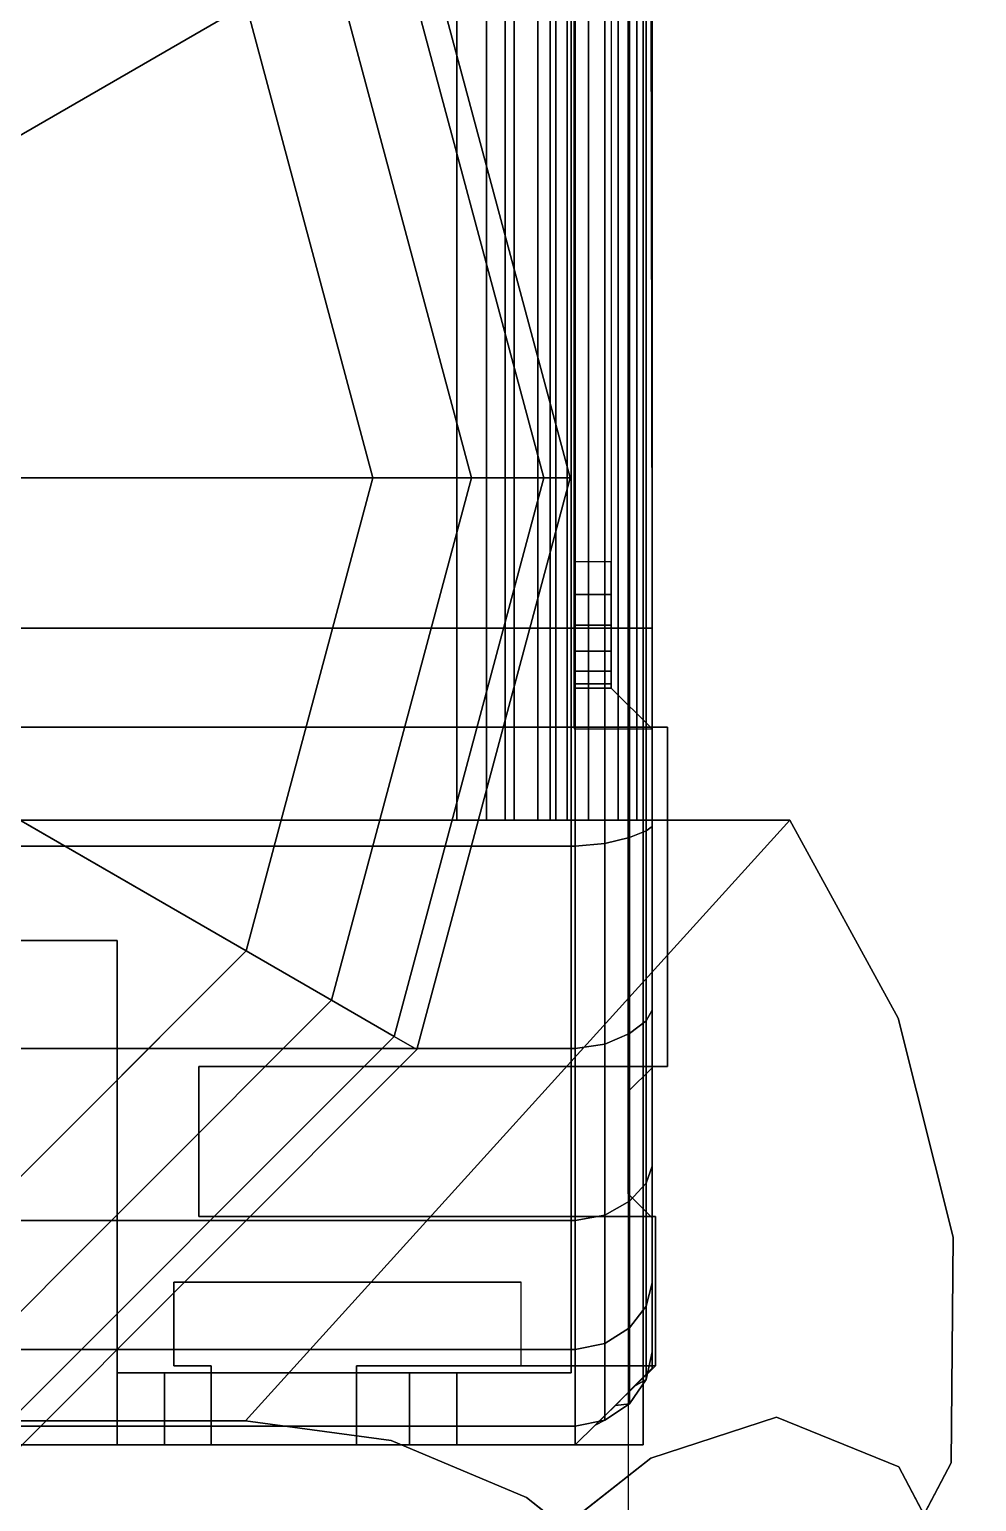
# Model space of a CAD drawing. Extents: x -170 to 1783, y -20 to 1205.
# Drawn here: x 1329.254 to 1330.042, y 257.388 to 258.614 of the extents above; entities that cross this region are included whole.
import ezdxf

# ---------------------------------------------------------------- set-up
doc = ezdxf.new("R2010")
doc.units = 0
doc.header["$LTSCALE"] = 96
doc.header["$MEASUREMENT"] = 0
for name, color, linetype in [('A-FURN-3-PANEL-GLIDE', 7, 'Continuous'), ('A-FURN-3-PANEL-RACE', 7, 'Continuous'), ('A-FURN-3-PANEL-SIDE1', 7, 'Continuous'), ('A-FURN-3-PANEL-TOPCAP', 7, 'Continuous'), ('A-FURN-3-PANEL-TRIM', 7, 'Continuous'), ('A-FURN-3-WKSF-TOP', 7, 'Continuous'), ('A-FURN-P-PNLS', 7, 'Continuous'), ('MAIN_PANEL', 7, 'Continuous'), ('MAIN_WKSURF', 7, 'Continuous')]:
    doc.layers.add(name, color=color, linetype=linetype)

# ---------------------------------------------------------------- blocks, each defined once
blk = doc.blocks.new('EC-WYC-64-2424-T')
at = {"layer": 'A-FURN-3-WKSF-TOP', "color": 60, "linetype": 'Continuous'}
for points, invisible_edges in [([(26.9099, -26.9099, 29), (0.118, -1.368, 29), (0.1606, -1.0445, 29), (0.2855, -0.743, 29)], 9), ([(26.9099, -26.9099, 27.75), (0.2855, -0.743, 27.75), (0.1606, -1.0445, 27.75), (0.118, -1.368, 27.75)], 9), ([(0.118, -1.368, 29), (26.9099, -26.9099, 29), (26.0183, -27.9266, 29), (25.267, -29.051, 29)], 9), ([(25.267, -29.051, 29), (24.6689, -30.2638, 29), (24.2343, -31.5443, 29), (0.118, -1.368, 29)], 12), ([(0.118, -1.368, 29), (24.2343, -31.5443, 29), (23.9704, -32.8706, 29), (23.882, -34.22, 29)], 9), ([(0.118, -1.368, 29), (23.882, -34.22, 29), (0.142, -20.2252, 29), (0.118, -19.9814, 29)], 3), ([(0.118, -1.368, 27.75), (0.118, -19.9814, 27.75), (0.142, -20.2252, 27.75), (23.882, -34.22, 27.75)], 12), ([(0.118, -1.368, 27.75), (23.882, -34.22, 27.75), (23.9704, -32.8706, 27.75), (24.2343, -31.5443, 27.75)], 9), ([(25.267, -29.051, 27.75), (0.118, -1.368, 27.75), (24.2343, -31.5443, 27.75), (24.6689, -30.2638, 27.75)], 3), ([(0.118, -1.368, 27.75), (25.267, -29.051, 27.75), (26.0183, -27.9266, 27.75), (26.9099, -26.9099, 27.75)], 9), ([(0.3287, -20.6758, 29), (0.2132, -20.4597, 29), (0.142, -20.2252, 29), (23.882, -34.22, 29)], 12), ([(0.3287, -20.6758, 27.75), (23.882, -34.22, 27.75), (0.142, -20.2252, 27.75), (0.2132, -20.4597, 27.75)], 3)]:
    blk.add_3dface(points, dxfattribs=dict(at, invisible_edges=invisible_edges))
blk = doc.blocks.new('EC-EFP-256')
at = {"layer": 'A-FURN-3-PANEL-GLIDE', "color": 20, "linetype": 'Continuous', "invisible_edges": 12}
for points in [[(0.885, 1), (0.203, 0.6063), (0.4912, 0.318)], [(0.885, 1), (0.4912, 0.318), (0.885, 0.2125)], [(0.885, 1), (0.885, 0.2125), (1.2787, 0.318)], [(0.885, 1), (1.2787, 0.318), (1.567, 0.6063)]]:
    blk.add_3dface(points, dxfattribs=at)
at = {"layer": 'A-FURN-3-PANEL-GLIDE', "color": 20, "linetype": 'Continuous'}
for points in [[(0.7837, 0.8246, 0.3285), (0.4912, 0.318, 0.3285), (0.203, 0.6063, 0.3285), (0.7096, 0.8988, 0.3285)], [(1.0604, 0.8988, 0.3285), (1.567, 0.6063, 0.3285), (1.2787, 0.318, 0.3285), (0.9862, 0.8246, 0.3285)], [(0.885, 0.7975, 0.3285), (0.885, 0.2125, 0.3285), (0.4912, 0.318, 0.3285), (0.7837, 0.8246, 0.3285)], [(0.9862, 0.8246, 0.3285), (1.2787, 0.318, 0.3285), (0.885, 0.2125, 0.3285), (0.885, 0.7975, 0.3285)], [(0.4912, 0.318, 0.3285), (0.4502, 0.2469, 0.3065), (0.1319, 0.5652, 0.3065), (0.203, 0.6063, 0.3285)], [(0.4502, 0.2469, 0.022), (0.4912, 0.318), (0.203, 0.6063), (0.1319, 0.5652, 0.022)], [(0.4502, 0.2469, 0.3065), (0.4201, 0.1948, 0.2464), (0.0798, 0.5351, 0.2464), (0.1319, 0.5652, 0.3065)], [(0.4201, 0.1948, 0.0821), (0.4502, 0.2469, 0.022), (0.1319, 0.5652, 0.022), (0.0798, 0.5351, 0.0821)], [(0.4201, 0.1948, 0.2464), (0.4091, 0.1758, 0.1642), (0.0608, 0.5241, 0.1642), (0.0798, 0.5351, 0.2464)], [(0.4091, 0.1758, 0.1642), (0.4201, 0.1948, 0.0821), (0.0798, 0.5351, 0.0821), (0.0608, 0.5241, 0.1642)], [(0.885, 0.2125, 0.3285), (0.885, 0.1304, 0.3065), (0.4502, 0.2469, 0.3065), (0.4912, 0.318, 0.3285)], [(0.885, 0.1304, 0.022), (0.885, 0.2125), (0.4912, 0.318), (0.4502, 0.2469, 0.022)], [(1.2787, 0.318, 0.3285), (1.3198, 0.2469, 0.3065), (0.885, 0.1304, 0.3065), (0.885, 0.2125, 0.3285)], [(1.3198, 0.2469, 0.022), (1.2787, 0.318), (0.885, 0.2125), (0.885, 0.1304, 0.022)], [(0.885, 0.1304, 0.3065), (0.885, 0.0703, 0.2464), (0.4201, 0.1948, 0.2464), (0.4502, 0.2469, 0.3065)], [(0.885, 0.0703, 0.0821), (0.885, 0.1304, 0.022), (0.4502, 0.2469, 0.022), (0.4201, 0.1948, 0.0821)], [(1.3198, 0.2469, 0.3065), (1.3499, 0.1948, 0.2464), (0.885, 0.0703, 0.2464), (0.885, 0.1304, 0.3065)], [(1.3499, 0.1948, 0.0821), (1.3198, 0.2469, 0.022), (0.885, 0.1304, 0.022), (0.885, 0.0703, 0.0821)], [(0.885, 0.0703, 0.2464), (0.885, 0.0483, 0.1642), (0.4091, 0.1758, 0.1642), (0.4201, 0.1948, 0.2464)], [(0.885, 0.0483, 0.1642), (0.885, 0.0703, 0.0821), (0.4201, 0.1948, 0.0821), (0.4091, 0.1758, 0.1642)], [(1.3499, 0.1948, 0.2464), (1.3609, 0.1758, 0.1642), (0.885, 0.0483, 0.1642), (0.885, 0.0703, 0.2464)], [(1.3609, 0.1758, 0.1642), (1.3499, 0.1948, 0.0821), (0.885, 0.0703, 0.0821), (0.885, 0.0483, 0.1642)]]:
    blk.add_3dface(points, dxfattribs=at)
at = {"layer": 'A-FURN-3-PANEL-RACE', "color": 40, "linetype": 'Continuous'}
for points, invisible_edges in [([(0.5, 0.7375, 0.4563), (2.098, 0.7375, 0.4563), (23.5, 0.4255, 0.4563), (0.5, 0.4255, 0.4563)], 6), ([(0.5, 0.7375, 0.3963), (0.5, 0.4255, 0.3963), (23.5, 0.4255, 0.3963), (2.098, 0.7375, 0.3963)], 6), ([(0.5, 0.4255, 0.3963), (0.08, 0.4255, 0.3963), (0.08, -0.0125, 0.3963), (23.92, -0.0125, 0.3963)], 8), ([(0.08, 0.386, 1.7894), (0.08, 0.1819, 1.4986), (0.08, 0.4255, 0.3963), (0.08, 0.4255, 1.7894)], 2), ([(0.08, 0.4255, 0.3963), (0.14, 0.4255, 0.4563), (0.14, 0.4255, 1.7894), (0.08, 0.4255, 1.7894)], 1), ([(0.08, 0.1819, 1.4986), (0.08, 0.1425, 1.4986), (0.08, -0.0125, 0.3963), (0.08, 0.4255, 0.3963)], 10), ([(0.5, 0.4255, 0.3963), (0.5, 0.4255, 0.4563), (0.14, 0.4255, 0.4563), (0.08, 0.4255, 0.3963)], 4), ([(0.08, 0.4255, 3.245), (0.08, 0.4255, 3.515), (0.08, -0.0125, 3.515), (0.08, 0.1425, 3.1951)], 4), ([(0.14, 0.4255, 3.515), (0.14, 0.0475, 3.515), (0.08, -0.0125, 3.515), (0.08, 0.4255, 3.515)], 2), ([(0.5, 0.4255, 0.4563), (23.86, 0.0475, 0.4563), (0.14, 0.0475, 0.4563), (0.14, 0.4255, 0.4563)], 1), ([(0.14, 0.4255, 1.7894), (0.14, 0.4255, 0.4563), (0.14, 0.1819, 1.4986), (0.14, 0.386, 1.7894)], 2), ([(0.14, 0.4255, 0.4563), (0.14, 0.0475, 0.4563), (0.14, 0.1425, 1.4986), (0.14, 0.1819, 1.4986)], 10), ([(0.14, 0.1425, 3.1951), (0.14, 0.0475, 3.515), (0.14, 0.4255, 3.515), (0.14, 0.4255, 3.245)], 1), ([(23.5, 0.4255, 0.3963), (0.5, 0.4255, 0.3963), (23.92, -0.0125, 0.3963), (23.92, 0.4255, 0.3963)], 3), ([(23.5, 0.4255, 0.4563), (23.86, 0.4255, 0.4563), (23.86, 0.0475, 0.4563), (0.5, 0.4255, 0.4563)], 12), ([(0.08, 0.1425, 3.1951), (0.08, -0.0125, 3.515), (0.08, -0.0125, 0.3963), (0.08, 0.1425, 1.4986)], 5), ([(0.14, 0.0475, 0.4563), (0.14, 0.0475, 3.515), (0.14, 0.1425, 3.1951), (0.14, 0.1425, 1.4986)], 10), ([(0.6, 0.1425, 4.1797), (0.6, 0.1425, 4.2397), (0.6, 0.1024, 4.2344), (0.6, 0.1179, 4.1764)], 4), ([(0.6, 0.1179, 4.1764), (0.6, 0.1024, 4.2344), (0.6, 0.065, 4.2189), (0.6, 0.095, 4.1669)], 5), ([(0.6, 0.095, 4.1669), (0.6, 0.065, 4.2189), (0.6, 0.0329, 4.1943), (0.6, 0.0753, 4.1519)], 5), ([(0.6, 0.0753, 4.1519), (0.6, 0.0329, 4.1943), (0.6, 0.0082, 4.1622), (0.6, 0.0602, 4.1322)], 5), ([(0.6, 0.0602, 4.1322), (0.6, 0.0082, 4.1622), (0.6, -0.0072, 4.1248), (0.6, 0.0507, 4.1093)], 5), ([(0.6, 0.0507, 4.1093), (0.6, -0.0072, 4.1248), (0.6, -0.0125, 4.0847), (0.6, 0.0475, 4.0847)], 5), ([(0.14, 0.0475, 3.515), (0.6, 0.0475, 3.515), (0.6, -0.0125, 3.515), (0.08, -0.0125, 3.515)], 8), ([(0.14, 0.0475, 0.4563), (23.86, 0.0475, 0.4563), (23.86, 0.0475, 3.515), (0.14, 0.0475, 3.515)], 4), ([(0.6, 0.0475, 3.515), (23.4, 0.0475, 3.515), (23.4, 0.0475, 4.0847), (0.6, 0.0475, 4.0847)], 1), ([(0.6, 0.0475, 3.515), (0.6, 0.0475, 4.0847), (0.6, -0.0125, 4.0847), (0.6, -0.0125, 3.515)], 2), ([(23.92, -0.0125, 3.515), (23.92, -0.0125, 0.3963), (0.08, -0.0125, 0.3963), (0.08, -0.0125, 3.515)], 8), ([(23.4, -0.0125, 4.0847), (23.4, -0.0125, 3.515), (0.6, -0.0125, 3.515), (0.6, -0.0125, 4.0847)], 2)]:
    blk.add_3dface(points, dxfattribs=dict(at, invisible_edges=invisible_edges))
for points in [[(0.5, 0.7375, 0.3963), (0.5, 0.7375, 0.4563), (0.5, 0.4255, 0.4563), (0.5, 0.4255, 0.3963)], [(0.08, 0.4255, 1.7894), (0.14, 0.4255, 1.7894), (0.14, 0.386, 1.7894), (0.08, 0.386, 1.7894)], [(0.14, 0.4255, 3.245), (0.14, 0.4255, 3.515), (0.08, 0.4255, 3.515), (0.08, 0.4255, 3.245)], [(0.14, 0.1425, 3.1951), (0.14, 0.4255, 3.245), (0.08, 0.4255, 3.245), (0.08, 0.1425, 3.1951)], [(0.08, 0.386, 1.7894), (0.14, 0.386, 1.7894), (0.14, 0.1819, 1.4986), (0.08, 0.1819, 1.4986)], [(0.08, 0.1819, 1.4986), (0.14, 0.1819, 1.4986), (0.14, 0.1425, 1.4986), (0.08, 0.1425, 1.4986)], [(0.14, 0.1425, 1.4986), (0.14, 0.1425, 3.1951), (0.08, 0.1425, 3.1951), (0.08, 0.1425, 1.4986)], [(23.4, 0.1425, 4.1797), (23.4, 0.1425, 4.2397), (0.6, 0.1425, 4.2397), (0.6, 0.1425, 4.1797)], [(23.4, 0.1425, 4.2397), (23.4, 0.1024, 4.2344), (0.6, 0.1024, 4.2344), (0.6, 0.1425, 4.2397)], [(0.6, 0.1425, 4.1797), (0.6, 0.1179, 4.1764), (23.4, 0.1179, 4.1764), (23.4, 0.1425, 4.1797)], [(0.6, 0.1179, 4.1764), (0.6, 0.095, 4.1669), (23.4, 0.095, 4.1669), (23.4, 0.1179, 4.1764)], [(23.4, 0.1024, 4.2344), (23.4, 0.065, 4.2189), (0.6, 0.065, 4.2189), (0.6, 0.1024, 4.2344)], [(0.6, 0.095, 4.1669), (0.6, 0.0753, 4.1519), (23.4, 0.0753, 4.1519), (23.4, 0.095, 4.1669)], [(0.6, 0.0753, 4.1519), (0.6, 0.0602, 4.1322), (23.4, 0.0602, 4.1322), (23.4, 0.0753, 4.1519)], [(23.4, 0.065, 4.2189), (23.4, 0.0329, 4.1943), (0.6, 0.0329, 4.1943), (0.6, 0.065, 4.2189)], [(0.6, 0.0602, 4.1322), (0.6, 0.0507, 4.1093), (23.4, 0.0507, 4.1093), (23.4, 0.0602, 4.1322)], [(0.6, 0.0507, 4.1093), (0.6, 0.0475, 4.0847), (23.4, 0.0475, 4.0847), (23.4, 0.0507, 4.1093)], [(23.4, 0.0329, 4.1943), (23.4, 0.0082, 4.1622), (0.6, 0.0082, 4.1622), (0.6, 0.0329, 4.1943)], [(23.4, 0.0082, 4.1622), (23.4, -0.0072, 4.1248), (0.6, -0.0072, 4.1248), (0.6, 0.0082, 4.1622)], [(23.4, -0.0072, 4.1248), (23.4, -0.0125, 4.0847), (0.6, -0.0125, 4.0847), (0.6, -0.0072, 4.1248)]]:
    blk.add_3dface(points, dxfattribs=at)
at = {"layer": 'A-FURN-3-PANEL-SIDE1', "color": 7, "linetype": 'Continuous'}
for points in [[(23.3224, 1.955, 55.7401), (23.3228, 0.045, 55.7401), (0.6776, 0.045, 55.7401), (0.6776, 1.955, 55.7401)], [(0.6776, 0.045, 4.2397), (0.6776, 1.955, 4.2397), (0.6776, 1.955, 55.7401), (0.6776, 0.045, 55.7401)], [(23.3224, 0.045, 4.2397), (23.3224, 1.955, 4.2397), (0.6776, 1.955, 4.2397), (0.6776, 0.045, 4.2397)], [(23.3228, 0.045, 55.7401), (23.3224, 0.045, 4.2397), (0.6776, 0.045, 4.2397), (0.6776, 0.045, 55.7401)]]:
    blk.add_3dface(points, dxfattribs=at)
at = {"layer": 'A-FURN-3-PANEL-TOPCAP', "color": 60, "linetype": 'Continuous'}
for points, invisible_edges in [([(0.1285, -0.0047, 55.635), (0.144, -0.02, 55.635), (0.144, 2.02, 55.635), (0.1285, 2.0047, 55.635)], 10), ([(0.144, -0.02, 55.635), (0.269, -0.02, 55.635), (0.269, 2.02, 55.635), (0.144, 2.02, 55.635)], 10), ([(0.289, 2, 55.635), (0.269, 2.02, 55.635), (0.269, -0.02, 55.635), (0.289, 0, 55.635)], 10), ([(0.394, 2.02, 55.635), (0.3741, 2, 55.635), (0.3741, 0, 55.635), (0.394, -0.02, 55.635)], 10), ([(0.676, 2.02, 55.635), (0.394, 2.02, 55.635), (0.394, -0.02, 55.635), (0.676, -0.02, 55.635)], 10), ([(0.1285, 2.0047, 55.635), (0.1129, 1.9894, 55.635), (0.1129, 0.0106, 55.635), (0.1285, -0.0047, 55.635)], 10), ([(0.289, 0, 55.635), (0.3741, 0, 55.635), (0.3741, 2, 55.635), (0.289, 2, 55.635)], 10), ([(0.0965, 0.0273, 55.635), (0.1129, 0.0106, 55.635), (0.1129, 1.9894, 55.635), (0.0965, 1.9727, 55.635)], 10), ([(0.0965, 1.9727, 55.635), (0.08, 1.956, 55.635), (0.08, 0.044, 55.635), (0.0965, 0.0273, 55.635)], 8), ([(0.815, 0.045, 55.7401), (0.815, -0.02, 55.7741), (23.185, 0.014, 55.7401), (23.185, 0.045, 55.7401)], 1), ([(0.676, -0.02, 55.635), (0.6807, -0.02, 55.671), (0.7136, 0.014, 55.6622), (0.71, 0.014, 55.635)], 2), ([(0.6807, -0.02, 55.671), (0.6946, -0.02, 55.7045), (0.724, 0.014, 55.6875), (0.7136, 0.014, 55.6622)], 10), ([(0.6946, -0.02, 55.7045), (0.7167, -0.02, 55.7333), (0.7407, 0.014, 55.7093), (0.724, 0.014, 55.6875)], 10), ([(0.7167, -0.02, 55.7333), (0.7455, -0.02, 55.7554), (0.7625, 0.014, 55.726), (0.7407, 0.014, 55.7093)], 10), ([(0.7455, -0.02, 55.7554), (0.779, -0.02, 55.7693), (0.7878, 0.014, 55.7365), (0.7625, 0.014, 55.726)], 10), ([(0.779, -0.02, 55.7693), (0.815, -0.02, 55.7741), (0.815, 0.014, 55.7401), (0.7878, 0.014, 55.7365)], 10), ([(23.185, -0.02, 55.7741), (23.185, 0.014, 55.7401), (0.815, 0.014, 55.7401), (0.815, -0.02, 55.7741)], 5), ([(0.269, -0.02, 55.635), (0.2783, -0.02, 55.7687), (0.2976, 0, 55.7635), (0.289, 0, 55.635)], 2), ([(0.2783, -0.02, 55.7687), (0.3232, -0.02, 55.8949), (0.3405, 0, 55.8849), (0.2976, 0, 55.7635)], 10), ([(0.289, 0, 55.635), (0.2976, 0, 55.7635), (0.3798, 0, 55.7415), (0.3741, 0, 55.635)], 2), ([(0.2976, 0, 55.7635), (0.3405, 0, 55.8849), (0.4142, 0, 55.8424), (0.3798, 0, 55.7415)], 10), ([(0.3232, -0.02, 55.8949), (0.4005, -0.02, 56.0044), (0.4146, 0, 55.9903), (0.3405, 0, 55.8849)], 10), ([(0.3405, 0, 55.8849), (0.4146, 0, 55.9903), (0.4748, 0, 55.9301), (0.4142, 0, 55.8424)], 10), ([(0.3741, 0, 55.635), (0.3798, 0, 55.7415), (0.399, -0.02, 55.7363), (0.394, -0.02, 55.635)], 2), ([(0.3798, 0, 55.7415), (0.4142, 0, 55.8424), (0.4315, -0.02, 55.8323), (0.399, -0.02, 55.7363)], 10), ([(0.4005, -0.02, 56.0044), (0.5044, -0.02, 56.0891), (0.5144, 0, 56.0717), (0.4146, 0, 55.9903)], 10), ([(0.4142, 0, 55.8424), (0.4748, 0, 55.9301), (0.4889, -0.02, 55.9159), (0.4315, -0.02, 55.8323)], 10), ([(0.4146, 0, 55.9903), (0.5144, 0, 56.0717), (0.5569, 0, 55.9981), (0.4748, 0, 55.9301)], 10), ([(0.4748, 0, 55.9301), (0.5569, 0, 55.9981), (0.5669, -0.02, 55.9807), (0.4889, -0.02, 55.9159)], 10), ([(0.5044, -0.02, 56.0891), (0.6273, -0.02, 56.1426), (0.6324, 0, 56.1232), (0.5144, 0, 56.0717)], 10), ([(0.5144, 0, 56.0717), (0.6324, 0, 56.1232), (0.6544, 0, 56.0411), (0.5569, 0, 55.9981)], 10), ([(0.5569, 0, 55.9981), (0.6544, 0, 56.0411), (0.6596, -0.02, 56.0218), (0.5669, -0.02, 55.9807)], 10), ([(0.6273, -0.02, 56.1426), (0.76, -0.02, 56.161), (0.76, 0, 56.141), (0.6324, 0, 56.1232)], 10), ([(0.6324, 0, 56.1232), (0.76, 0, 56.141), (0.76, 0, 56.056), (0.6544, 0, 56.0411)], 10), ([(0.6544, 0, 56.0411), (0.76, 0, 56.056), (0.76, -0.02, 56.036), (0.6596, -0.02, 56.0218)], 10), ([(0.76, -0.02, 56.161), (23.24, -0.02, 56.161), (23.24, 0, 56.141), (0.76, 0, 56.141)], 10), ([(23.24, 0, 56.056), (0.76, 0, 56.056), (0.76, 0, 56.141), (23.24, 0, 56.141)], 10), ([(0.76, 0, 56.056), (23.24, 0, 56.056), (23.24, -0.02, 56.036), (0.76, -0.02, 56.036)], 10), ([(0.144, -0.02, 55.635), (0.1575, -0.02, 55.8011), (0.2783, -0.02, 55.7687), (0.269, -0.02, 55.635)], 2), ([(0.1575, -0.02, 55.8011), (0.2149, -0.02, 55.9575), (0.3232, -0.02, 55.8949), (0.2783, -0.02, 55.7687)], 10), ([(0.2149, -0.02, 55.9575), (0.3121, -0.02, 56.0929), (0.4005, -0.02, 56.0044), (0.3232, -0.02, 55.8949)], 10), ([(0.3121, -0.02, 56.0929), (0.4419, -0.02, 56.1974), (0.5044, -0.02, 56.0891), (0.4005, -0.02, 56.0044)], 10), ([(0.6807, -0.02, 55.671), (0.676, -0.02, 55.635), (0.394, -0.02, 55.635), (0.399, -0.02, 55.7363)], 8), ([(0.6946, -0.02, 55.7045), (0.6807, -0.02, 55.671), (0.399, -0.02, 55.7363), (0.4315, -0.02, 55.8323)], 10), ([(0.4315, -0.02, 55.8323), (0.4889, -0.02, 55.9159), (0.7167, -0.02, 55.7333), (0.6946, -0.02, 55.7045)], 10), ([(0.4419, -0.02, 56.1974), (0.5949, -0.02, 56.2633), (0.6273, -0.02, 56.1426), (0.5044, -0.02, 56.0891)], 10), ([(0.7455, -0.02, 55.7554), (0.7167, -0.02, 55.7333), (0.4889, -0.02, 55.9159), (0.5669, -0.02, 55.9807)], 10), ([(0.5669, -0.02, 55.9807), (0.6596, -0.02, 56.0218), (0.779, -0.02, 55.7693), (0.7455, -0.02, 55.7554)], 10), ([(0.5949, -0.02, 56.2633), (0.76, -0.02, 56.286), (0.76, -0.02, 56.161), (0.6273, -0.02, 56.1426)], 10), ([(0.815, -0.02, 55.7741), (0.779, -0.02, 55.7693), (0.6596, -0.02, 56.0218), (0.76, -0.02, 56.036)], 10), ([(0.76, -0.02, 56.161), (0.76, -0.02, 56.286), (23.24, -0.02, 56.286), (23.24, -0.02, 56.161)], 5), ([(23.185, -0.02, 55.7741), (0.815, -0.02, 55.7741), (0.76, -0.02, 56.036), (23.24, -0.02, 56.036)], 10)]:
    blk.add_3dface(points, dxfattribs=dict(at, invisible_edges=invisible_edges))
for points in [[(0.0957, 0.044, 55.8177), (0.08, 0.044, 55.635), (0.08, 1.956, 55.635), (0.0957, 1.956, 55.8177)], [(0.1595, 0.044, 55.9895), (0.0957, 0.044, 55.8177), (0.0957, 1.956, 55.8177), (0.1595, 1.956, 55.9895)], [(0.2668, 0.044, 56.1382), (0.1595, 0.044, 55.9895), (0.1595, 1.956, 55.9895), (0.2668, 1.956, 56.1382)], [(0.4099, 0.044, 56.2528), (0.2668, 0.044, 56.1382), (0.2668, 1.956, 56.1382), (0.4099, 1.956, 56.2528)], [(0.5783, 0.044, 56.3252), (0.4099, 0.044, 56.2528), (0.4099, 1.956, 56.2528), (0.5783, 1.956, 56.3252)], [(0.76, 0.044, 56.35), (0.5783, 0.044, 56.3252), (0.5783, 1.956, 56.3252), (0.76, 1.956, 56.35)], [(0.76, 0.044, 56.35), (0.76, 1.956, 56.35), (23.24, 1.956, 56.35), (23.24, 0.044, 56.35)], [(0.0965, 0.0273, 55.635), (0.08, 0.044, 55.635), (0.0957, 0.044, 55.8177), (0.1006, 0.0195, 55.8155)], [(0.1006, 0.0195, 55.8155), (0.0957, 0.044, 55.8177), (0.1595, 0.044, 55.9895), (0.1644, 0.0195, 55.9859)], [(0.1644, 0.0195, 55.9859), (0.1595, 0.044, 55.9895), (0.2668, 0.044, 56.1382), (0.2713, 0.0195, 56.1337)], [(0.2713, 0.0195, 56.1337), (0.2668, 0.044, 56.1382), (0.4099, 0.044, 56.2528), (0.4136, 0.0195, 56.248)], [(0.4136, 0.0195, 56.248), (0.4099, 0.044, 56.2528), (0.5783, 0.044, 56.3252), (0.5806, 0.0195, 56.3203)], [(0.5806, 0.0195, 56.3203), (0.5783, 0.044, 56.3252), (0.76, 0.044, 56.35), (0.76, 0.0195, 56.3451)], [(0.71, 0.045, 55.635), (0.676, 0.045, 55.635), (0.676, -0.02, 55.635), (0.71, 0.014, 55.635)], [(0.7136, 0.045, 55.6622), (0.71, 0.045, 55.635), (0.71, 0.014, 55.635), (0.7136, 0.014, 55.6622)], [(0.724, 0.045, 55.6875), (0.7136, 0.045, 55.6622), (0.7136, 0.014, 55.6622), (0.724, 0.014, 55.6875)], [(0.7407, 0.045, 55.7093), (0.724, 0.045, 55.6875), (0.724, 0.014, 55.6875), (0.7407, 0.014, 55.7093)], [(0.7625, 0.045, 55.726), (0.7407, 0.045, 55.7093), (0.7407, 0.014, 55.7093), (0.7625, 0.014, 55.726)], [(0.76, 0.0195, 56.3451), (0.76, 0.044, 56.35), (23.24, 0.044, 56.35), (23.24, 0.0195, 56.3451)], [(0.7878, 0.045, 55.7365), (0.7625, 0.045, 55.726), (0.7625, 0.014, 55.726), (0.7878, 0.014, 55.7365)], [(0.815, 0.045, 55.7401), (0.7878, 0.045, 55.7365), (0.7878, 0.014, 55.7365), (0.815, 0.014, 55.7401)], [(0.1129, 0.0106, 55.635), (0.0965, 0.0273, 55.635), (0.1006, 0.0195, 55.8155), (0.1143, -0.0013, 55.8104)], [(0.1143, -0.0013, 55.8104), (0.1006, 0.0195, 55.8155), (0.1644, 0.0195, 55.9859), (0.1774, -0.0013, 55.977)], [(0.1774, -0.0013, 55.977), (0.1644, 0.0195, 55.9859), (0.2713, 0.0195, 56.1337), (0.2828, -0.0013, 56.1222)], [(0.2828, -0.0013, 56.1222), (0.2713, 0.0195, 56.1337), (0.4136, 0.0195, 56.248), (0.4225, -0.0013, 56.2349)], [(0.4225, -0.0013, 56.2349), (0.4136, 0.0195, 56.248), (0.5806, 0.0195, 56.3203), (0.5856, -0.0013, 56.3065)], [(0.5856, -0.0013, 56.3065), (0.5806, 0.0195, 56.3203), (0.76, 0.0195, 56.3451), (0.76, -0.0013, 56.3313)], [(0.76, -0.0013, 56.3313), (0.76, 0.0195, 56.3451), (23.24, 0.0195, 56.3451), (23.24, -0.0013, 56.3313)], [(0.1285, -0.0047, 55.635), (0.1129, 0.0106, 55.635), (0.1143, -0.0013, 55.8104), (0.1344, -0.0151, 55.8048)], [(0.1344, -0.0151, 55.8048), (0.1143, -0.0013, 55.8104), (0.1774, -0.0013, 55.977), (0.1955, -0.0151, 55.9663)], [(0.144, -0.02, 55.635), (0.1285, -0.0047, 55.635), (0.1344, -0.0151, 55.8048), (0.1575, -0.02, 55.8011)], [(0.1955, -0.0151, 55.9663), (0.1774, -0.0013, 55.977), (0.2828, -0.0013, 56.1222), (0.2978, -0.0151, 56.1072)], [(0.2978, -0.0151, 56.1072), (0.2828, -0.0013, 56.1222), (0.4225, -0.0013, 56.2349), (0.4331, -0.0151, 56.2168)], [(0.4331, -0.0151, 56.2168), (0.4225, -0.0013, 56.2349), (0.5856, -0.0013, 56.3065), (0.5913, -0.0151, 56.2864)], [(0.5913, -0.0151, 56.2864), (0.5856, -0.0013, 56.3065), (0.76, -0.0013, 56.3313), (0.76, -0.0151, 56.3105)], [(0.76, -0.0151, 56.3105), (0.76, -0.0013, 56.3313), (23.24, -0.0013, 56.3313), (23.24, -0.0151, 56.3105)], [(0.1575, -0.02, 55.8011), (0.1344, -0.0151, 55.8048), (0.1955, -0.0151, 55.9663), (0.2149, -0.02, 55.9575)], [(0.2149, -0.02, 55.9575), (0.1955, -0.0151, 55.9663), (0.2978, -0.0151, 56.1072), (0.3121, -0.02, 56.0929)], [(0.3121, -0.02, 56.0929), (0.2978, -0.0151, 56.1072), (0.4331, -0.0151, 56.2168), (0.4419, -0.02, 56.1974)], [(0.4419, -0.02, 56.1974), (0.4331, -0.0151, 56.2168), (0.5913, -0.0151, 56.2864), (0.5949, -0.02, 56.2633)], [(0.5949, -0.02, 56.2633), (0.5913, -0.0151, 56.2864), (0.76, -0.0151, 56.3105), (0.76, -0.02, 56.286)], [(0.76, -0.02, 56.286), (0.76, -0.0151, 56.3105), (23.24, -0.0151, 56.3105), (23.24, -0.02, 56.286)]]:
    blk.add_3dface(points, dxfattribs=at)
at = {"layer": 'A-FURN-3-PANEL-TRIM', "color": 60, "linetype": 'Continuous'}
for points, invisible_edges in [([(0.395, 2.0328, 55.635), (0.6776, 2.0328, 55.635), (0.6776, -0.0328, 55.635), (0.395, -0.0328, 55.635)], 8), ([(0.6, -0.1348, 3.5747), (0.6, 1.6815, 3.5747), (0.1, 1.6815, 3.5747), (0.1, 0.3185, 3.5747)], 10), ([(0.6, -0.1348, 4.2397), (0.1, 0.3185, 4.2397), (0.1, 1.6815, 4.2397), (0.6, 1.6815, 4.2397)], 5), ([(0.1457, 0.3473, 55.635), (0.0802, 0.3473, 55.635), (0.0802, 1.6527, 55.635), (0.1457, 1.6527, 55.635)], 8), ([(0.2701, 1.6426, 55.635), (0.395, 1.6426, 55.635), (0.395, 0.3574, 55.635), (0.2701, 0.3574, 55.635)], 10), ([(0.1457, 1.6218, 55.635), (0.2155, 1.6218, 55.635), (0.2155, 0.3782, 55.635), (0.1457, 0.3782, 55.635)], 10), ([(0.0361, 0.0847, 3.5747), (0.6, -0.1348, 3.5747), (0.1, 0.3185, 3.5747), (0.0837, 0.1973, 3.5747)], 3), ([(0.0361, 0.0847, 4.2397), (0.0837, 0.1973, 4.2397), (0.1, 0.3185, 4.2397), (0.6, -0.1348, 4.2397)], 12), ([(0.0361, 0.0847, 3.8013), (0.0837, 0.1973, 3.8013), (0.1, 0.3185, 3.8013), (0.6, -0.1348, 3.8013)], 12), ([(0.0361, 0.0847, 4.013), (0.6, -0.1348, 4.013), (0.1, 0.3185, 4.013), (0.0837, 0.1973, 4.013)], 3), ([(0.2155, 0.0891, 4.2397), (0.2155, 0.0891, 55.635), (0.1457, 0.0891, 55.635), (0.1457, 0.0891, 4.2397)], 2), ([(0.1457, -0.0228, 55.635), (0.1457, 0.0891, 55.635), (0.2155, 0.0891, 55.635), (0.2701, -0.0228, 55.635)], 6), ([(-0.0735, -0.1159, 3.5747), (0.6, -0.1348, 3.5747), (0.0361, 0.0847, 3.5747), (-0.0395, -0.0114, 3.5747)], 3), ([(-0.0735, -0.1159, 4.2397), (-0.0395, -0.0114, 4.2397), (0.0361, 0.0847, 4.2397), (0.6, -0.1348, 4.2397)], 12), ([(-0.0735, -0.1159, 3.8013), (-0.0395, -0.0114, 3.8013), (0.0361, 0.0847, 3.8013), (0.6, -0.1348, 3.8013)], 12), ([(-0.0735, -0.1159, 4.013), (0.6, -0.1348, 4.013), (0.0361, 0.0847, 4.013), (-0.0395, -0.0114, 4.013)], 3), ([(0.065, -0.269, 3.5747), (0.6, -0.1348, 3.5747), (-0.0735, -0.1159, 3.5747), (-0.0322, -0.2178, 3.5747)], 3), ([(0.065, -0.269, 4.2397), (-0.0322, -0.2178, 4.2397), (-0.0735, -0.1159, 4.2397), (0.6, -0.1348, 4.2397)], 12), ([(0.065, -0.269, 3.8013), (-0.0322, -0.2178, 3.8013), (-0.0735, -0.1159, 3.8013), (0.6, -0.1348, 3.8013)], 12), ([(0.065, -0.269, 4.013), (0.6, -0.1348, 4.013), (-0.0735, -0.1159, 4.013), (-0.0322, -0.2178, 4.013)], 3), ([(0.4351, -0.2249, 3.5747), (0.6, -0.1348, 3.5747), (0.065, -0.269, 3.5747), (0.2529, -0.2706, 3.5747)], 2), ([(0.4351, -0.2249, 4.2397), (0.2529, -0.2706, 4.2397), (0.065, -0.269, 4.2397), (0.6, -0.1348, 4.2397)], 4), ([(0.4351, -0.2249, 3.8013), (0.2529, -0.2706, 3.8013), (0.065, -0.269, 3.8013), (0.6, -0.1348, 3.8013)], 4), ([(0.4351, -0.2249, 4.013), (0.6, -0.1348, 4.013), (0.065, -0.269, 4.013), (0.2529, -0.2706, 4.013)], 2)]:
    blk.add_3dface(points, dxfattribs=dict(at, invisible_edges=invisible_edges))
for points in [[(0.1, 0.3185, 4.2397), (0.1, 0.3185, 3.5747), (0.1, 1.6815, 3.5747), (0.1, 1.6815, 4.2397)], [(0.6, 1.6815, 3.5747), (0.6, -0.1348, 3.5747), (0.6, -0.1348, 4.2397), (0.6, 1.6815, 4.2397)], [(0.0802, 0.3473, 55.635), (0.0802, 0.3473, 4.2397), (0.0802, 1.6527, 4.2397), (0.0802, 1.6527, 55.635)], [(0.1457, 0.3473, 55.635), (0.1457, 0.3782, 55.635), (0.1457, 0.3782, 4.2397), (0.1457, 0.3473, 4.2397)], [(0.1457, 0.3782, 4.2397), (0.1457, 0.3782, 55.635), (0.2155, 0.3782, 55.635), (0.2155, 0.3782, 4.2397)], [(0.2155, 0.3782, 55.635), (0.2155, 0.0891, 55.635), (0.2155, 0.0891, 4.2397), (0.2155, 0.3782, 4.2397)], [(0.2701, 0.3574, 4.2397), (0.2701, 0.3574, 55.635), (0.395, 0.3574, 55.635), (0.395, 0.3574, 4.2397)], [(0.2701, -0.0228, 55.635), (0.2701, 0.3574, 55.635), (0.2701, 0.3574, 4.2397), (0.2701, -0.0228, 4.2397)], [(0.395, 0.3574, 55.635), (0.395, -0.0328, 55.635), (0.395, -0.0328, 4.2397), (0.395, 0.3574, 4.2397)], [(0.0802, 0.3473, 4.2397), (0.0802, 0.3473, 55.635), (0.1457, 0.3473, 55.635), (0.1457, 0.3473, 4.2397)], [(0.0837, 0.1973, 4.013), (0.1, 0.3185, 4.013), (0.1, 0.3185, 4.2397), (0.0837, 0.1973, 4.2397)], [(0.0837, 0.1973, 3.5747), (0.1, 0.3185, 3.5747), (0.1, 0.3185, 3.8013), (0.0837, 0.1973, 3.8013)], [(0.6, -0.1348, 3.8013), (0.1, 0.3185, 3.8013), (0.1, 0.3185, 4.013), (0.6, -0.1348, 4.013)], [(0.0802, 0.2263, 55.635), (0.0802, 0.044, 55.635), (0.0802, 0.044, 4.2397), (0.0802, 0.2263, 4.2397)], [(0.1457, 0.2263, 4.2397), (0.1457, 0.2263, 55.635), (0.0802, 0.2263, 55.635), (0.0802, 0.2263, 4.2397)], [(0.0802, 0.044, 55.635), (0.0802, 0.2263, 55.635), (0.1457, 0.2263, 55.635), (0.1457, -0.0228, 55.635)], [(0.1457, 0.0891, 55.635), (0.1457, 0.2263, 55.635), (0.1457, 0.2263, 4.2397), (0.1457, 0.0891, 4.2397)], [(0.0361, 0.0847, 4.013), (0.0837, 0.1973, 4.013), (0.0837, 0.1973, 4.2397), (0.0361, 0.0847, 4.2397)], [(0.0361, 0.0847, 3.5747), (0.0837, 0.1973, 3.5747), (0.0837, 0.1973, 3.8013), (0.0361, 0.0847, 3.8013)], [(-0.0395, -0.0114, 4.013), (0.0361, 0.0847, 4.013), (0.0361, 0.0847, 4.2397), (-0.0395, -0.0114, 4.2397)], [(-0.0395, -0.0114, 3.5747), (0.0361, 0.0847, 3.5747), (0.0361, 0.0847, 3.8013), (-0.0395, -0.0114, 3.8013)], [(0.0802, 0.044, 4.2397), (0.0802, 0.044, 55.635), (0.1457, -0.0228, 55.635), (0.1457, -0.0228, 4.2397)], [(0.6776, 0.045, 4.2397), (0.6776, -0.0328, 4.2397), (0.6776, -0.0328, 55.635), (0.6776, 0.045, 55.635)], [(0.1457, -0.0228, 4.2397), (0.1457, -0.0228, 55.635), (0.2701, -0.0228, 55.635), (0.2701, -0.0228, 4.2397)], [(0.395, -0.0328, 4.2397), (0.395, -0.0328, 55.635), (0.6776, -0.0328, 55.635), (0.6776, -0.0328, 4.2397)], [(0.6, -0.1348, 4.013), (0.4351, -0.2249, 4.013), (0.4351, -0.2249, 4.2397), (0.6, -0.1348, 4.2397)], [(0.6, -0.1348, 3.5747), (0.4351, -0.2249, 3.5747), (0.4351, -0.2249, 3.8013), (0.6, -0.1348, 3.8013)], [(0.065, -0.269, 4.013), (-0.0322, -0.2178, 4.013), (-0.0322, -0.2178, 4.2397), (0.065, -0.269, 4.2397)], [(0.065, -0.269, 3.5747), (-0.0322, -0.2178, 3.5747), (-0.0322, -0.2178, 3.8013), (0.065, -0.269, 3.8013)], [(0.4351, -0.2249, 4.013), (0.2529, -0.2706, 4.013), (0.2529, -0.2706, 4.2397), (0.4351, -0.2249, 4.2397)], [(0.4351, -0.2249, 3.5747), (0.2529, -0.2706, 3.5747), (0.2529, -0.2706, 3.8013), (0.4351, -0.2249, 3.8013)], [(0.2529, -0.2706, 4.013), (0.065, -0.269, 4.013), (0.065, -0.269, 4.2397), (0.2529, -0.2706, 4.2397)], [(0.2529, -0.2706, 3.5747), (0.065, -0.269, 3.5747), (0.065, -0.269, 3.8013), (0.2529, -0.2706, 3.8013)]]:
    blk.add_3dface(points, dxfattribs=at)
at = {"layer": 'A-FURN-P-PNLS', "color": 60, "linetype": 'Continuous'}
blk.add_line((24, 0), (0, 0), dxfattribs=at)
blk = doc.blocks.new('EC-EFP-456')
at = {"layer": 'A-FURN-3-PANEL-TRIM', "color": 60, "linetype": 'Continuous'}
for points, invisible_edges in [([(47.9639, 0.0847, 3.8013), (47.4, -0.1348, 3.8013), (48.0735, -0.1159, 3.8013), (48.0395, -0.0114, 3.8013)], 3), ([(47.9639, 0.0847, 4.013), (48.0395, -0.0114, 4.013), (48.0735, -0.1159, 4.013), (47.4, -0.1348, 4.013)], 12), ([(48.0735, -0.1159, 3.8013), (47.4, -0.1348, 3.8013), (47.935, -0.269, 3.8013), (48.0322, -0.2178, 3.8013)], 3), ([(48.0735, -0.1159, 4.013), (48.0322, -0.2178, 4.013), (47.935, -0.269, 4.013), (47.4, -0.1348, 4.013)], 12)]:
    blk.add_3dface(points, dxfattribs=dict(at, invisible_edges=invisible_edges))
for points in [[(47.9639, 0.0847, 3.8013), (48.0395, -0.0114, 3.8013), (48.0395, -0.0114, 4.013), (47.9639, 0.0847, 4.013)], [(48.0395, -0.0114, 3.8013), (48.0735, -0.1159, 3.8013), (48.0735, -0.1159, 4.013), (48.0395, -0.0114, 4.013)], [(48.0735, -0.1159, 3.8013), (48.0322, -0.2178, 3.8013), (48.0322, -0.2178, 4.013), (48.0735, -0.1159, 4.013)], [(48.0322, -0.2178, 3.8013), (47.935, -0.269, 3.8013), (47.935, -0.269, 4.013), (48.0322, -0.2178, 4.013)]]:
    blk.add_3dface(points, dxfattribs=at)

msp = doc.modelspace()

# ---------------------------------------------------------------- block references
at = {"layer": 'MAIN_PANEL', "color": 47, "linetype": 'Continuous', "rotation": 90}
for name, p in [('EC-EFP-256', (1329.75222, 257.35547)), ('EC-EFP-456', (1329.75988, 209.38505))]:
    msp.add_blockref(name, p, dxfattribs=at)
at = {"layer": 'MAIN_WKSURF', "color": 47, "linetype": 'Continuous'}
msp.add_blockref('EC-WYC-64-2424-T', (1329.75988, 281.38505), dxfattribs=at)

doc.saveas('drawing.dxf')
